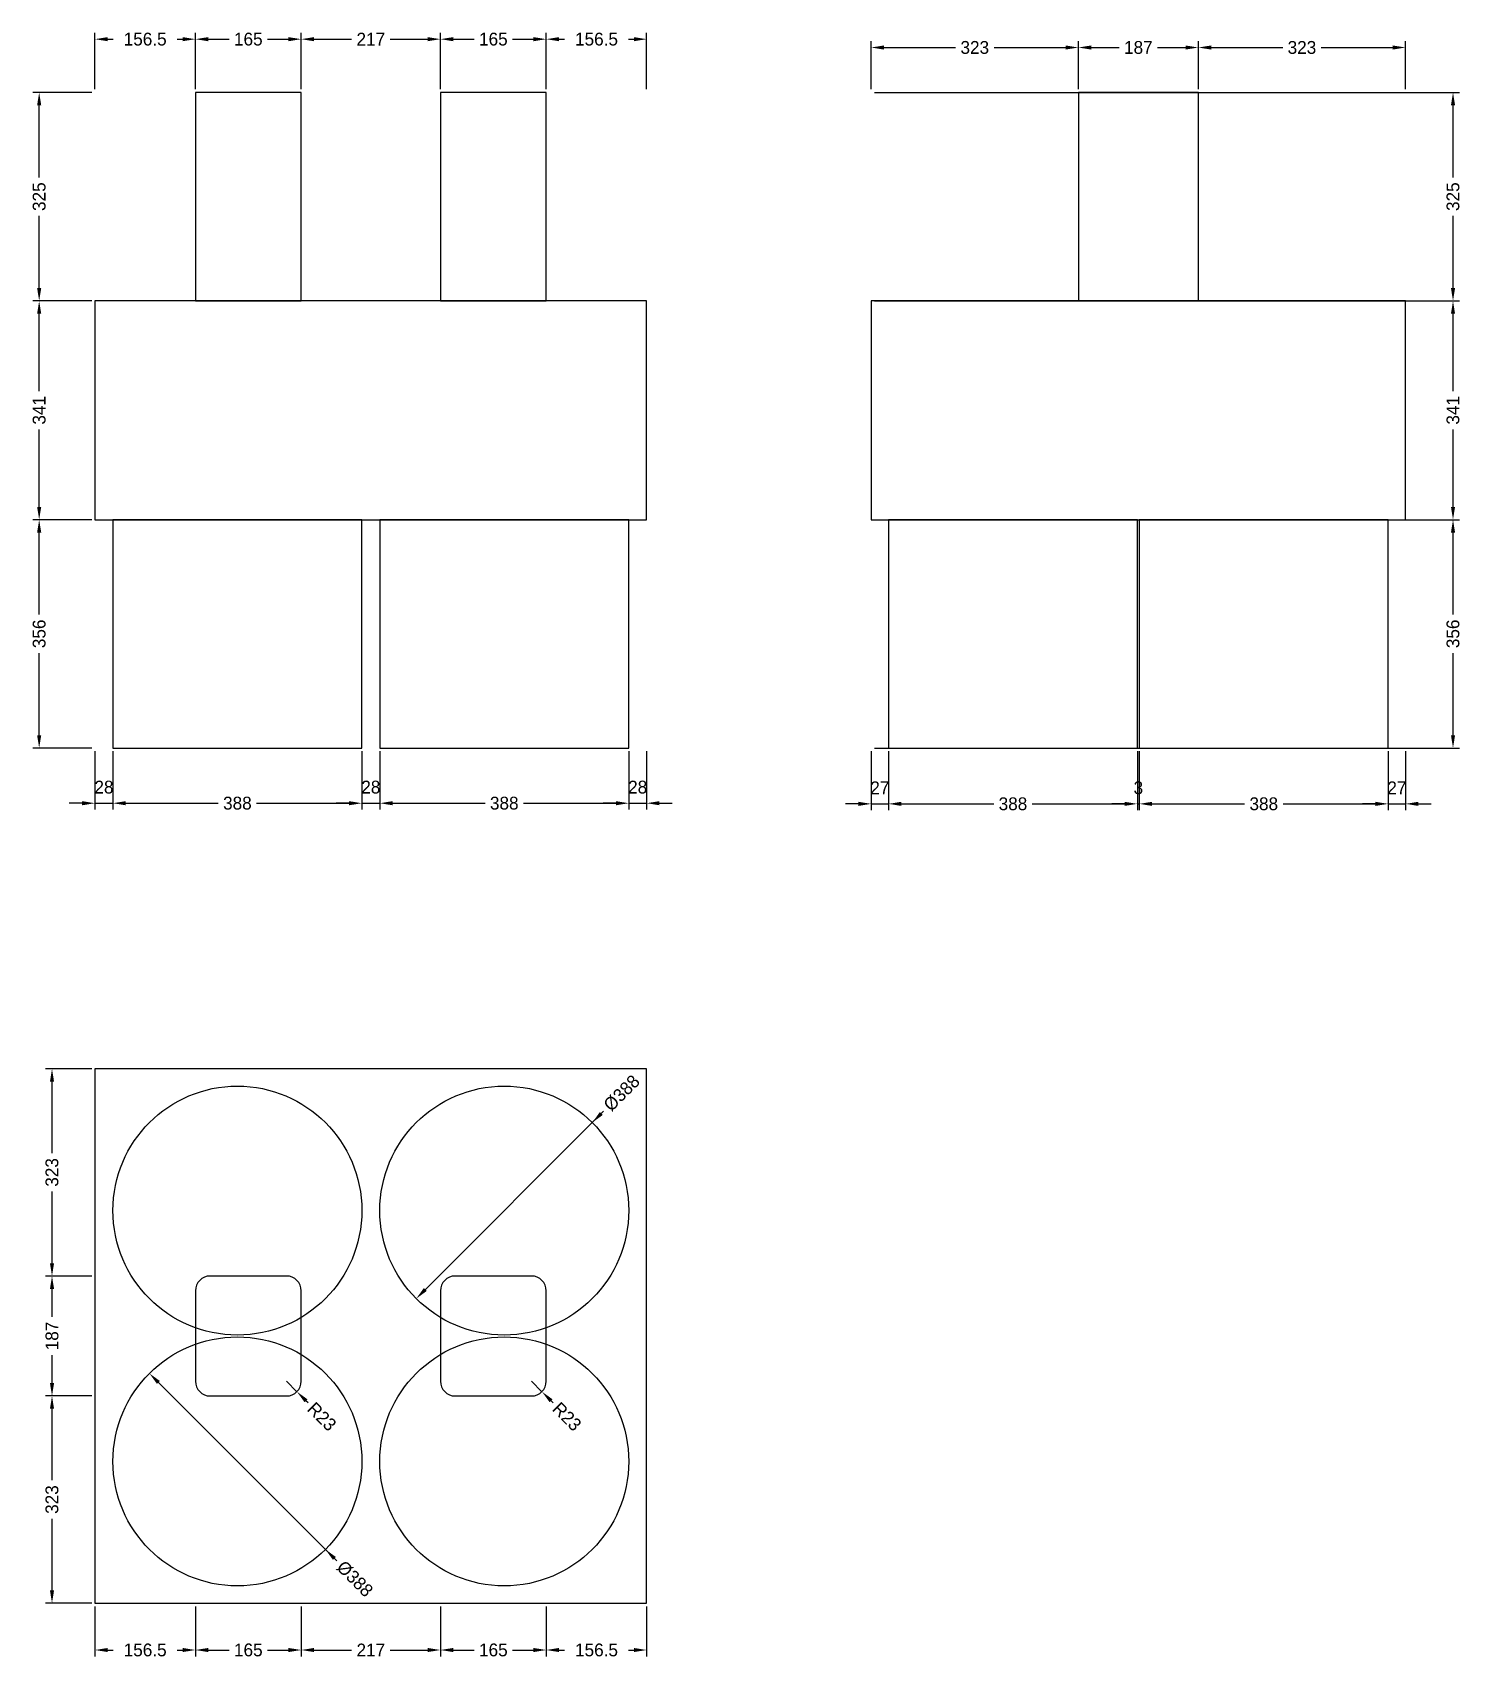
# Model space of a CAD drawing. Header units: metres. Extents: x -97 to 2127, y -83 to 2448.
import ezdxf

# ---------------------------------------------------------------- set-up
doc = ezdxf.new("R2010")
doc.units = ezdxf.units.M
for name, color, linetype in [('chengtai', 7, 'Continuous'), ('dunzhu', 7, 'Continuous'), ('zhuangji', 7, 'Continuous')]:
    doc.layers.add(name, color=color, linetype=linetype)

# ---------------------------------------------------------------- blocks, each defined once
blk = doc.blocks.new('_CLOSEDFILLED')
at = {"color": 0, "linetype": 'BYBLOCK'}
blk.add_solid([(-1, 0.16), (0, 0), (-1, -0.16)], dxfattribs=at)

msp = doc.modelspace()

# ---------------------------------------------------------------- linework, layer by layer
at = {"color": 7}
for p, q in [((0, 2360), (0, 2448)), ((20, 2438), (28.2, 2438)), ((128.2, 2438), (136.5, 2438)), ((156.5, 2360), (156.5, 2448)), ((156.5, 2360), (156.5, 2448)), ((176.5, 2438), (209, 2438)), ((269, 2438), (301.5, 2438)), ((321.5, 2360), (321.5, 2448)), ((321.5, 2360), (321.5, 2448)), ((341.5, 2438), (400, 2438)), ((460, 2438), (518.5, 2438)), ((538.5, 2360), (538.5, 2448)), ((538.5, 2360), (538.5, 2448)), ((558.5, 2438), (591, 2438)), ((651, 2438), (683.5, 2438)), ((703.5, 2360), (703.5, 2448)), ((703.5, 2360), (703.5, 2448)), ((723.5, 2438), (731.8, 2438)), ((831.8, 2438), (840, 2438)), ((860, 2360), (860, 2448)), ((1210, 2360), (1210, 2435)), ((1533, 2360), (1533, 2435)), ((1533, 2360), (1533, 2435)), ((1720, 2360), (1720, 2435)), ((1720, 2360), (1720, 2435)), ((2043, 2360), (2043, 2435)), ((1230, 2425), (1341.5, 2425)), ((1401.5, 2425), (1513, 2425)), ((1553, 2425), (1596.5, 2425)), ((1656.5, 2425), (1700, 2425)), ((1740, 2425), (1851.5, 2425)), ((1911.5, 2425), (2023, 2425)), ((-5, 2355), (-97, 2355)), ((1215, 2355), (2127, 2355)), ((-87, 2222.5), (-87, 2335)), ((2117, 2222.5), (2117, 2335)), ((-87, 2050), (-87, 2162.5)), ((2117, 2050), (2117, 2162.5)), ((-5, 2030), (-97, 2030)), ((-5, 2030), (-97, 2030)), ((1215, 2030), (2127, 2030)), ((1215, 2030), (2127, 2030)), ((-87, 1889.5), (-87, 2010)), ((2117, 1889.5), (2117, 2010)), ((-87, 1709), (-87, 1829.5)), ((2117, 1709), (2117, 1829.5)), ((-5, 1689), (-97, 1689)), ((-5, 1689), (-97, 1689)), ((1215, 1689), (2127, 1689)), ((1215, 1689), (2127, 1689)), ((-87, 1541), (-87, 1669)), ((2117, 1541), (2117, 1669)), ((-87, 1353), (-87, 1481)), ((2117, 1353), (2117, 1481)), ((-5, 1333), (-97, 1333)), ((0, 1328), (0, 1237)), ((28, 1328), (28, 1237)), ((28, 1328), (28, 1237)), ((416, 1328), (416, 1237)), ((416, 1328), (416, 1237)), ((444, 1328), (444, 1237)), ((444, 1328), (444, 1237)), ((832, 1328), (832, 1237)), ((832, 1328), (832, 1237)), ((860, 1328), (860, 1237)), ((1210, 1328), (1210, 1236)), ((1215, 1333), (2127, 1333)), ((1237, 1328), (1237, 1236)), ((1237, 1328), (1237, 1236)), ((1625, 1328), (1625, 1236)), ((1625, 1328), (1625, 1236)), ((1628, 1328), (1628, 1236)), ((1628, 1328), (1628, 1236)), ((2016, 1328), (2016, 1236)), ((2016, 1328), (2016, 1236)), ((2043, 1328), (2043, 1236)), ((-20, 1247), (-40, 1247)), ((0, 1247), (28, 1247)), ((48, 1247), (68, 1247)), ((48, 1247), (192, 1247)), ((252, 1247), (396, 1247)), ((396, 1247), (376, 1247)), ((416, 1247), (444, 1247)), ((464, 1247), (484, 1247)), ((464, 1247), (608, 1247)), ((668, 1247), (812, 1247)), ((812, 1247), (792, 1247)), ((832, 1247), (860, 1247)), ((880, 1247), (900, 1247)), ((1190, 1246), (1170, 1246)), ((1210, 1246), (1237, 1246)), ((1257, 1246), (1277, 1246)), ((1257, 1246), (1401, 1246)), ((1461, 1246), (1605, 1246)), ((1605, 1246), (1585, 1246)), ((1625, 1246), (1628, 1246)), ((1648, 1246), (1668, 1246)), ((1648, 1246), (1792, 1246)), ((1852, 1246), (1996, 1246)), ((1996, 1246), (1976, 1246)), ((2016, 1246), (2043, 1246)), ((2063, 1246), (2083, 1246)), ((-5, 833), (-77, 833)), ((-67, 701.5), (-67, 813)), ((789.3, 763.3), (515, 489)), ((792.9, 766.9), (789.3, 763.3)), ((-67, 530), (-67, 641.5)), ((-5, 510), (-77, 510)), ((-5, 510), (-77, 510)), ((-67, 446.5), (-67, 490)), ((-67, 343), (-67, 386.5)), ((373.3, 69.7), (99, 344)), ((298.5, 346), (314.8, 329.7)), ((680.5, 346), (696.8, 329.7)), ((-5, 323), (-77, 323)), ((-5, 323), (-77, 323)), ((332.4, 312.1), (328.9, 315.6)), ((714.4, 312.1), (710.9, 315.6)), ((-67, 191.5), (-67, 303)), ((-67, 20), (-67, 131.5)), ((376.9, 66.1), (373.3, 69.7)), ((-5, 0), (-77, 0)), ((0, -5), (0, -83)), ((156.5, -5), (156.5, -83)), ((156.5, -5), (156.5, -83)), ((321.5, -5), (321.5, -83)), ((321.5, -5), (321.5, -83)), ((538.5, -5), (538.5, -83)), ((538.5, -5), (538.5, -83)), ((703.5, -5), (703.5, -83)), ((703.5, -5), (703.5, -83)), ((860, -5), (860, -83)), ((20, -73), (28.2, -73)), ((128.2, -73), (136.5, -73)), ((176.5, -73), (209, -73)), ((269, -73), (301.5, -73)), ((341.5, -73), (400, -73)), ((460, -73), (518.5, -73)), ((558.5, -73), (591, -73)), ((651, -73), (683.5, -73)), ((723.5, -73), (731.8, -73)), ((831.8, -73), (840, -73))]:
    msp.add_line(p, q, dxfattribs=at)
at = {"layer": 'chengtai'}
for points in [[(0, 1689), (860, 1689), (860, 2030), (0, 2030), (0, 1689)], [(1210, 1689), (2043, 1689), (2043, 2030), (1210, 2030), (1210, 1689)], [(0, 0), (860, 0), (860, 833), (0, 833), (0, 0)]]:
    msp.add_lwpolyline(points, dxfattribs=at)
at = {"layer": 'Defpoints', "color": 7}
for p in [(0, 2438), (156.5, 2438), (321.5, 2438), (538.5, 2438), (703.5, 2438), (1210, 2425), (1533, 2425), (1720, 2425), (0, 2355), (0, 2355), (156.5, 2355), (156.5, 2355), (321.5, 2355), (321.5, 2355), (538.5, 2355), (538.5, 2355), (703.5, 2355), (703.5, 2355), (860, 2355), (1210, 2355), (1210, 2355), (1533, 2355), (1533, 2355), (1720, 2355), (1720, 2355), (2043, 2355), (-87, 2030), (0, 2030), (0, 2030), (1210, 2030), (1210, 2030), (2117, 2030), (-87, 1689), (0, 1689), (0, 1689), (1210, 1689), (1210, 1689), (2117, 1689), (-87, 1333), (0, 1333), (0, 1333), (28, 1333), (28, 1333), (416, 1333), (416, 1333), (444, 1333), (444, 1333), (832, 1333), (832, 1333), (860, 1333), (1210, 1333), (1210, 1333), (1237, 1333), (1237, 1333), (1625, 1333), (1625, 1333), (1628, 1333), (1628, 1333), (2016, 1333), (2016, 1333), (2043, 1333), (2117, 1333), (0, 1247), (28, 1247), (416, 1247), (444, 1247), (832, 1247), (1210, 1246), (1237, 1246), (1625, 1246), (1628, 1246), (2016, 1246), (0, 833), (775.2, 749.2), (638, 612), (-67, 510), (0, 510), (0, 510), (298.5, 346), (314.8, 329.7), (680.5, 346), (696.8, 329.7), (-67, 323), (0, 323), (0, 323), (222, 221), (359.2, 83.8), (-67, 0), (0, 0), (0, 0), (156.5, 0), (156.5, 0), (321.5, 0), (321.5, 0), (538.5, 0), (538.5, 0), (703.5, 0), (703.5, 0), (860, 0), (0, -73), (156.5, -73), (321.5, -73), (538.5, -73), (703.5, -73)]:
    msp.add_point(p, dxfattribs=at)
at = {"layer": 'dunzhu'}
for p, q in [((298.5, 510), (179.5, 510)), ((680.5, 510), (561.5, 510)), ((156.5, 487), (156.5, 346)), ((321.5, 346), (321.5, 487)), ((538.5, 487), (538.5, 346)), ((703.5, 346), (703.5, 487)), ((179.5, 323), (298.5, 323)), ((561.5, 323), (680.5, 323))]:
    msp.add_line(p, q, dxfattribs=at)
for points in [[(156.5, 2030), (321.5, 2030), (321.5, 2355), (156.5, 2355), (156.5, 2030)], [(538.5, 2030), (703.5, 2030), (703.5, 2355), (538.5, 2355), (538.5, 2030)], [(1533, 2030), (1720, 2030), (1720, 2355), (1533, 2355), (1533, 2030)]]:
    msp.add_lwpolyline(points, dxfattribs=at)
for centre, start, end in [((179.5, 487), 90, 180), ((298.5, 487), 0, 90), ((561.5, 487), 90, 180), ((680.5, 487), 0, 90), ((179.5, 346), 180, 270), ((298.5, 346), 270, 360), ((561.5, 346), 180, 270), ((680.5, 346), 270, 360)]:
    msp.add_arc(centre, 23, start, end, dxfattribs=at)
at = {"layer": 'zhuangji'}
for points in [[(28, 1333), (416, 1333), (416, 1689), (28, 1689), (28, 1333)], [(444, 1333), (832, 1333), (832, 1689), (444, 1689), (444, 1333)], [(1237, 1333), (1625, 1333), (1625, 1689), (1237, 1689), (1237, 1333)], [(1628, 1333), (2016, 1333), (2016, 1689), (1628, 1689), (1628, 1333)]]:
    msp.add_lwpolyline(points, dxfattribs=at)
for centre in [(222, 612), (638, 612), (222, 221), (638, 221)]:
    msp.add_circle(centre, 194, dxfattribs=at)

# ---------------------------------------------------------------- block references
at = {"color": 7, "xscale": 20, "yscale": 20}
for p, rotation in [((0, 2438), 180), ((156.5, 2438), 180), ((321.5, 2438), 180), ((538.5, 2438), 180), ((703.5, 2438), 180), ((1210, 2425), 180), ((1533, 2425), 180), ((1720, 2425), 180), ((-87, 2355), 90), ((2117, 2355), 90), ((-87, 2030), 270), ((-87, 2030), 90), ((2117, 2030), 270), ((2117, 2030), 90), ((-87, 1689), 270), ((2117, 1689), 270), ((-87, 1689), 90), ((2117, 1689), 90), ((-87, 1333), 270), ((2117, 1333), 270), ((28, 1247), 180), ((28, 1247), 180), ((444, 1247), 180), ((444, 1247), 180), ((860, 1247), 180), ((1237, 1246), 180), ((1237, 1246), 180), ((1628, 1246), 180), ((1628, 1246), 180), ((2043, 1246), 180), ((-67, 833), 90), ((775.2, 749.2), 225), ((-67, 510), 270), ((-67, 510), 90), ((500.8, 474.8), 225), ((84.8, 358.2), 135), ((-67, 323), 270), ((314.8, 329.7), 135), ((696.8, 329.7), 135), ((-67, 323), 90), ((359.2, 83.8), 135), ((-67, 0), 270), ((0, -73), 180), ((156.5, -73), 180), ((321.5, -73), 180), ((538.5, -73), 180), ((703.5, -73), 180)]:
    msp.add_blockref('_CLOSEDFILLED', p, dxfattribs=dict(at, rotation=rotation))
for p in [(156.5, 2438), (321.5, 2438), (538.5, 2438), (703.5, 2438), (860, 2438), (1533, 2425), (1720, 2425), (2043, 2425), (0, 1247), (416, 1247), (416, 1247), (832, 1247), (832, 1247), (1210, 1246), (1625, 1246), (1625, 1246), (2016, 1246), (2016, 1246), (156.5, -73), (321.5, -73), (538.5, -73), (703.5, -73), (860, -73)]:
    msp.add_blockref('_CLOSEDFILLED', p, dxfattribs=at)

# ---------------------------------------------------------------- texts
at = {"color": 7, "char_height": 20, "attachment_point": 5}
for s, insert in [('156.5', (78.2, 2438)), ('165', (239, 2438)), ('217', (430, 2438)), ('165', (621, 2438)), ('156.5', (781.8, 2438)), ('323', (1371.5, 2425)), ('187', (1626.5, 2425)), ('323', (1881.5, 2425)), ('28', (14, 1272)), ('28', (430, 1272)), ('28', (846, 1272)), ('27', (1223.5, 1271)), ('3', (1626.5, 1271)), ('27', (2029.5, 1271)), ('388', (222, 1247)), ('388', (638, 1247)), ('388', (1431, 1246)), ('388', (1822, 1246)), ('156.5', (78.2, -73)), ('165', (239, -73)), ('217', (430, -73)), ('165', (621, -73)), ('156.5', (781.8, -73))]:
    msp.add_mtext(s, dxfattribs=dict(at, insert=insert))
for s, insert, rotation in [('325', (-87, 2192.5), 90), ('325', (2117, 2192.5), 90), ('341', (-87, 1859.5), 90), ('341', (2117, 1859.5), 90), ('356', (-87, 1511), 90), ('356', (2117, 1511), 90), ('%%c388', (821.1, 795.1), 45), ('323', (-67, 671.5), 90), ('187', (-67, 416.5), 90), ('R23', (353.7, 290.8), 315), ('R23', (735.7, 290.8), 315), ('323', (-67, 161.5), 90), ('%%c388', (405.1, 37.9), 315)]:
    msp.add_mtext(s, dxfattribs=dict(at, insert=insert, rotation=rotation))

doc.saveas('drawing.dxf')
